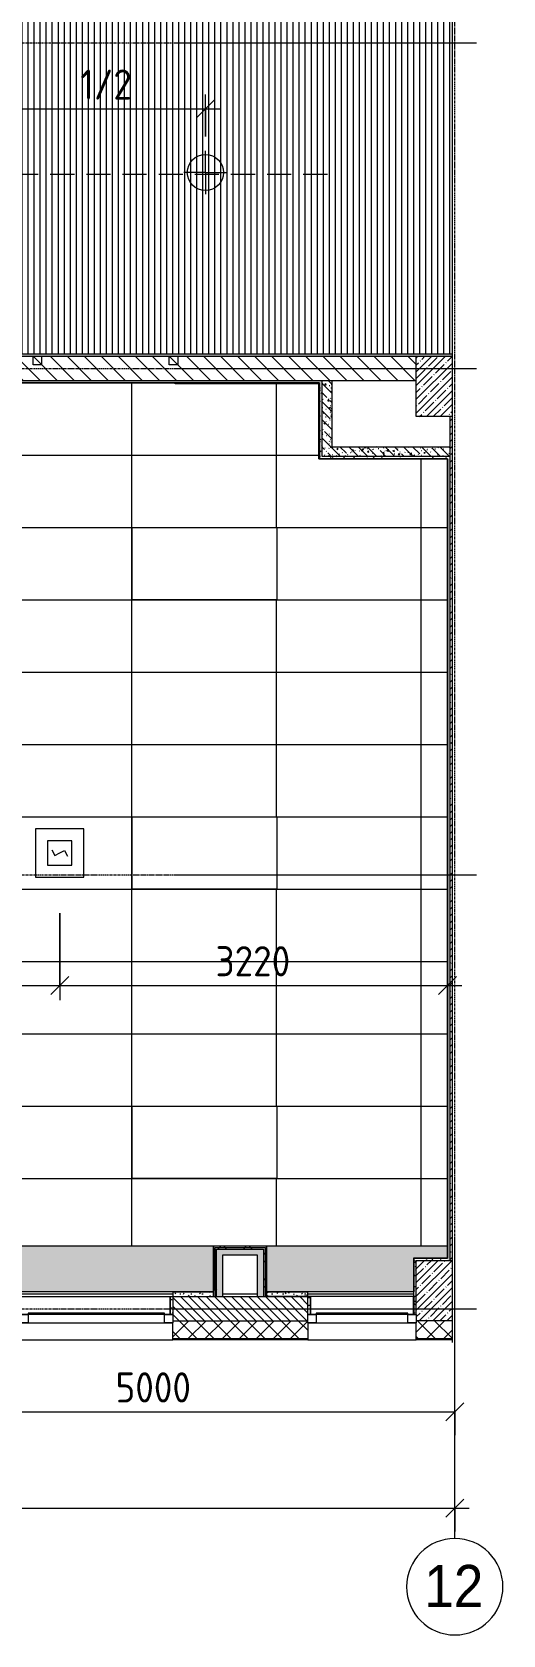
# Model space of a CAD drawing. Header units: millimetres. Extents: x 1311 to 195818, y -8553 to 29000.
# Drawn here: x 44247 to 48156, y -2706 to 10590 of the extents above; entities that cross this region are included whole.
import ezdxf

# ---------------------------------------------------------------- set-up
doc = ezdxf.new("R2010")
doc.units = ezdxf.units.MM
doc.linetypes.add('ADSK_Штрих_ш2 п1', pattern=[300, 200, -100])
doc.linetypes.add('Осевая', pattern=[31.75, 6.35, -4.7625, 15.875, -4.7625])
for name, color, linetype, lineweight in [('A-ANNO-DIMS', 7, 'Continuous', 9), ('A-ANNO-DIMS-100', 7, 'Continuous', 9), ('A-CLNG-PATT', 7, 'Continuous', 9), ('A-DETL-6', 7, 'ADSK_Штрих_ш2 п1', 9), ('A-DETL-GENF', 7, 'Continuous', 9), ('A-GLAZ', 7, 'Continuous', 9), ('A-GLAZ-1', 7, 'Continuous', 13), ('A-WALL', 7, 'Continuous', 9), ('I-WALL', 7, 'Continuous', 9), ('Q-SPCQ', 7, 'Continuous', 9), ('S-COLS', 7, 'Continuous', 9), ('Оси', 7, 'Continuous', 9), ('Оси-1', 7, 'Continuous', 20), ('Оси-2', 7, 'Осевая', 9)]:
    doc.layers.add(name, color=color, linetype=linetype, lineweight=lineweight)
for name, color, linetype, lineweight, true_color in [('A-ANNO-NOTE', 1, 'Continuous', 9, 0xff0000), ('A-CLNG-1', 7, 'Continuous', 9, 0xeaeaea), ('A-WALL-1', 7, 'Continuous', 9, 0x3c3c3c), ('A-WALL-2', 7, 'Continuous', 9, 0x535353), ('A-WALL-FNSH-1', 7, 'Continuous', 9, 0x3c3c3c), ('I-WALL-1', 7, 'Continuous', 9, 0x535353), ('Q-SPCQ-2', 1, 'Continuous', 9, 0xff0000), ('S-COLS-1', 9, 'Continuous', 9, 0x808080), ('S-COLS-2', 7, 'Continuous', 9, 0x3c3c3c)]:
    doc.layers.add(name, color=color, linetype=linetype, lineweight=lineweight, true_color=true_color)
doc.layers.add('A-CLNG-PATT-1', color=7, linetype='Continuous', lineweight=9, transparency=1)
doc.styles.add('Arial', font='arial.ttf', dxfattribs={"width": 0.9, "height": 350})
doc.styles.add('ISOCPEUR', font='isocpeur.ttf', dxfattribs={"width": 0.9, "height": 250})
doc.dimstyles.new('ISO-2_5_0_9К_БОЛЬШОЙ', dxfattribs={"dimscale": 304.8, "dimtxt": 248.995294, "dimasz": 0.492126, "dimexe": 0.393701, "dimexo": 0.984252, "dimgap": 0, "dimtad": 1, "dimdec": 0, "dimrnd": 10, "dimzin": 0, "dimdsep": 46, "dimtxsty": 'ISOCPEUR', "dimblk1": 'OBLIQUE', "dimblk2": 'OBLIQUE', "dimsah": 1, "dimcen": 0.09, "dimdle": 0.393701, "dimazin": 0, "dimtfac": 1, "dimtdec": 4, "dimtix": 1, "dimtmove": 0, "dimatfit": 3, "dimfxl": 1, "dimtvp": 1, "dimtolj": 1, "dimtzin": 0, "dimarcsym": 2})
pattern_1 = [(135, (9445.76, 0), (-75.43415, -75.43415), [106.68, -17.78, 3.556, -17.78]), (135, (9445.76, 75.39), (-75.43415, -75.43415), []), (50, (9445.76, 0), (127.52922, -11.15758), [13.335, -146.685]), (355, (9445.76, 0), (-24.66966, 133.74002), [10.668, -117.348]), (100.451, (9456.39, -0.93), (102.85973, 122.58178), [11.333, -124.663]), (46.184, (9445.76, 35.56), (189.75516, -29.43036), [20.002, -220.027]), (96.636, (9461.58, 33.1), (166.1822, 173.1996), [17, -186.995]), (351.184, (9445.76, 35.56), (166.1839, 173.1976), [16.002, -176.022]), (21, (9463.54, 26.67), (106.13027, -71.58603), [13.335, -146.685]), (326, (9463.54, 26.67), (43.26188, 128.93175), [10.668, -117.348]), (71.451, (9472.39, 20.7), (149.39198, 57.34505), [11.333, -124.663]), (37.5, (9445.765, 0), (2.16223, 59.18836), [3.353, -112.573, 3.353, -115.773, -117.792]), (37.5, (9445.765, 0), (2.16223, 59.18836), [-235.052, 3.353, -114.44]), (7.5, (9445.765, 0), (46.77386, 70.12615), [3.353, -64.567, 3.353, -109.906, -44.894]), (7.5, (9445.765, 0), (46.77386, 70.12615), [-181.178, 3.353, -41.542]), (327.5, (9406.116, 0), (94.91367, -4.010093), [3.353, -41.097, 3.353, -135.331, -184.023]), (327.5, (9406.116, 0), (94.91367, -4.010093), [-183.134, 3.353, -180.67]), (317.5, (9388.336, 0), (103.69057, 17.79882), [3.353, -54.432, 3.353, -88.748, -130.683]), (317.5, (9388.336, 0), (103.69057, 17.79882), [-149.885, 3.353, -127.33])]
pattern_2 = [(0, (9445.765, 0), (121.92, 30.48), [10.058, -81.382, 10.058, -81.382, -487.68]), (0, (9445.765, 0), (121.92, 30.48), [-182.88, 10.058, -172.822, 10.058, -81.382, -213.36]), (0, (9445.765, 0), (121.92, 30.48), [-457.2, 10.058, -50.902, 10.058, -142.342]), (120, (9491.485, 15.24), (-87.356454, 90.345817), [10.058, -81.382, 10.058, -81.382, -487.68]), (120, (9491.485, 15.24), (-87.356454, 90.345817), [-182.88, 10.058, -172.822, 10.058, -81.382, -213.36]), (120, (9491.485, 15.24), (-87.356454, 90.345817), [-457.2, 10.058, -50.902, 10.058, -142.342]), (240, (9506.725, 76.2), (-34.563546, -120.825817), [10.058, -81.382, 10.058, -81.382, -487.68]), (240, (9506.725, 76.2), (-34.563546, -120.825817), [-182.88, 10.058, -172.822, 10.058, -81.382, -213.36]), (240, (9506.725, 76.2), (-34.563546, -120.825817), [-457.2, 10.058, -50.902, 10.058, -142.342])]
pattern_3 = [(45, (9445.76, 0), (-106.066, 106.066), []), (135, (9445.76, 0), (-106.066, -106.066), [])]

# ---------------------------------------------------------------- blocks, each defined once
blk = doc.blocks.new('120_Окно_СКБ_2Ст - 120_Окно_СКБ_2Ст 2100х2500 _мал створка справа_-22445857-Сводный план потолков 1 этажа в осях 1-12')
at = {"layer": 'A-GLAZ'}
for p, q in [((1050, -57), (-1050, -57)), ((-1050, -127), (1050, -127))]:
    blk.add_line(p, q, dxfattribs=at)
at = {"layer": 'A-GLAZ-1'}
for p, q in [((-1050, -127), (-1050, -57)), ((-1050, -57), (-980, -57)), ((-980, -127), (-1050, -127)), ((-980, -57), (-980, -127)), ((-980, -127), (-980, -137)), ((-930, -137), (-930, -127)), ((100, -137), (100, -127)), ((150, -127), (150, -57)), ((150, -57), (220, -57)), ((220, -127), (150, -127)), ((150, -137), (150, -127)), ((220, -57), (220, -127)), ((220, -127), (220, -137)), ((270, -137), (270, -127)), ((930, -137), (930, -127)), ((980, -127), (980, -57)), ((980, -57), (1050, -57)), ((1050, -127), (980, -127)), ((980, -137), (980, -127)), ((1050, -57), (1050, -127)), ((-980, -137), (150, -137)), ((220, -137), (980, -137))]:
    blk.add_line(p, q, dxfattribs=at)
blk = doc.blocks.new('BSC_Колонна _Прямоугольная - 500х500-V30-Сводный план потолков 1 этажа в осях 1-12')
at = {"layer": 'S-COLS-1'}
h = blk.add_hatch(dxfattribs=at)
h.set_pattern_fill('FP_46', color=256, style=0, pattern_type=2)
h.set_pattern_definition([(45, (-38240, -150), (-57.02463, 57.02463), []), (45, (-38182.975, -150), (-57.02463, 57.02463), [100.806, -20.161, 3.353, -16.808])])
h.paths.add_polyline_path([(30, -250), (48, -250), (48, 250), (-250, 250), (-250, -250)])
at = {"layer": 'S-COLS-2'}
for p, q in [((-250, 250), (48, 250)), ((-250, -198), (-250, 250)), ((48, -250), (-250, -250))]:
    blk.add_line(p, q, dxfattribs=at)
blk = doc.blocks.new('BSC_Колонна _Прямоугольная - 500х500-V31-Сводный план потолков 1 этажа в осях 1-12')
at = {"layer": 'S-COLS-1'}
h = blk.add_hatch(dxfattribs=at)
h.set_pattern_fill('FP_47', color=256, style=0, pattern_type=2)
h.set_pattern_definition([(45, (-38240, -7650), (-57.02463, 57.02463), []), (45, (-38182.975, -7650), (-57.02463, 57.02463), [100.806, -20.161, 3.353, -16.808])])
h.paths.add_polyline_path([(-250, -250), (48, -250), (48, 250), (-250, 250), (-250, 27)])
at = {"layer": 'S-COLS-2'}
for p, q in [((-250, 250), (48, 250)), ((-250, -250), (-250, 250)), ((48, -250), (-250, -250))]:
    blk.add_line(p, q, dxfattribs=at)
blk = doc.blocks.new('120_Окно_СКБ_1Ст - 120_Окно_СКБ_1Ст 900х2500_h_-20664874-Сводный план потолков 1 этажа в осях 1-12')
at = {"layer": 'A-GLAZ'}
for p, q in [((450, -57), (-450, -57)), ((-450, -127), (450, -127))]:
    blk.add_line(p, q, dxfattribs=at)
at = {"layer": 'A-GLAZ-1'}
for p, q in [((-450, -127), (-450, -57)), ((-450, -57), (-380, -57)), ((-380, -127), (-450, -127)), ((-380, -57), (-380, -127)), ((-380, -127), (-380, -137)), ((-330, -137), (-330, -127)), ((330, -137), (330, -127)), ((380, -127), (380, -57)), ((380, -57), (450, -57)), ((450, -127), (380, -127)), ((380, -137), (380, -127)), ((450, -57), (450, -127)), ((-380, -137), (380, -137))]:
    blk.add_line(p, q, dxfattribs=at)
blk = doc.blocks.new('Извещатель потолочный - Монтируемые на перекрытии-30356282-Сводный план потолков 1 этажа в осях 1-12')
at = {"layer": 'Q-SPCQ'}
for p, q in [((-300, 300), (-300, -100)), ((100, 300), (-300, 300)), ((100, -100), (100, 300)), ((0, 200), (-200, 200)), ((-200, 200), (-200, 0)), ((-122, 139), (-75, 166)), ((-100, 100), (-122, 139)), ((0, 0), (0, 200)), ((-200, 0), (0, 0)), ((-125, 34), (-78, 61)), ((-78, 61), (-100, 100)), ((-300, -100), (100, -100))]:
    blk.add_line(p, q, dxfattribs=at)
blk = doc.blocks.new('120_Окно_СКБ_1Ст - 120_Окно_СКБ_1Ст 400х1200 EI30-24228909-Сводный план потолков 1 этажа в осях 1-12')
at = {"layer": 'A-GLAZ-1'}
for p, q in [((-600, 30), (-600, 100)), ((-600, 100), (-530, 100)), ((-530, 30), (-600, 30)), ((-530, 100), (-530, 30)), ((530, 30), (530, 100)), ((530, 100), (600, 100)), ((600, 30), (530, 30)), ((600, 100), (600, 30))]:
    blk.add_line(p, q, dxfattribs=at)
blk = doc.blocks.new('DET_L_Линия разрыва - М100-30654710-Сводный план потолков 1 этажа в осях 1-12')
at = {"layer": 'A-DETL-GENF'}
for p, q in [((11890, 300), (11740, 0)), ((12190, -300), (11890, 300)), ((11740, 0), (0, 0)), ((12340, 0), (12190, -300)), ((24080, 0), (12340, 0))]:
    blk.add_line(p, q, dxfattribs=at)
blk = doc.blocks.new('Ось сетки - D8-29747960-Сводный план потолков 1 этажа в осях 1-12')
at = {"layer": 'Оси-1'}
for start, end in [(360, 180), (180, 360)]:
    blk.add_arc((0, 0), 4, start, end, dxfattribs=at)
blk = doc.blocks.new('DIMBLOCK11-Сводный план потолков 1 этажа в осях 1-12')
at = {"layer": 'A-ANNO-DIMS-100'}
for p, q in [((42756, -1049), (42756, -735)), ((47756, -1049), (47756, -735)), ((42756, -855), (47756, -855)), ((42756, -855), (42756, -1049)), ((47756, -855), (47756, -1049))]:
    blk.add_line(p, q, dxfattribs=at)
at = {"layer": 'A-ANNO-DIMS-100', "lineweight": 20}
for p, q in [((42756, -855), (42831, -780)), ((47756, -855), (47831, -780)), ((42756, -855), (42681, -930)), ((47756, -855), (47681, -930))]:
    blk.add_line(p, q, dxfattribs=at)
at = {"layer": 'A-ANNO-DIMS-100', "color": 0, "insert": (44940, -528), "char_height": 250, "width": 758.48, "attachment_point": 1, "line_spacing_factor": 1.149209, "style": 'ISOCPEUR'}
blk.add_mtext('5000', dxfattribs=at)
blk = doc.blocks.new('_Oblique')
at = {"color": 0, "linetype": 'ByBlock', "lineweight": -2}
blk.add_line((-0.5, -0.5), (0.5, 0.5), dxfattribs=at)
blk = doc.blocks.new('DIMBLOCK25-Сводный план потолков 1 этажа в осях 1-12')
at = {"layer": 'A-ANNO-DIMS-100'}
for p, q in [((9556, -1849), (9556, -1535)), ((47756, -1849), (47756, -1535)), ((9436, -1655), (47876, -1655)), ((9556, -1655), (9556, -1849)), ((47756, -1655), (47756, -1849))]:
    blk.add_line(p, q, dxfattribs=at)
at = {"layer": 'A-ANNO-DIMS-100', "lineweight": 20}
for p, q in [((9556, -1655), (9631, -1580)), ((47756, -1655), (47831, -1580)), ((9556, -1655), (9481, -1730)), ((47756, -1655), (47681, -1730))]:
    blk.add_line(p, q, dxfattribs=at)
at = {"layer": 'A-ANNO-DIMS-100', "color": 0, "insert": (28261, -1328), "char_height": 250, "width": 948.1, "attachment_point": 1, "line_spacing_factor": 1.149209, "style": 'ISOCPEUR'}
blk.add_mtext('38200', dxfattribs=at)
blk = doc.blocks.new('DIMBLOCK83-Сводный план потолков 1 этажа в осях 1-12')
at = {"layer": 'A-ANNO-DIMS-100', "lineweight": 20}
for p, q in [((43743, 7280), (43668, 7355)), ((43743, 7280), (43818, 7205)), ((43743, 3780), (43668, 3855)), ((43743, 3780), (43818, 3705))]:
    blk.add_line(p, q, dxfattribs=at)
at = {"layer": 'A-ANNO-DIMS-100'}
for p, q in [((43743, 7400), (43743, 3780)), ((43376, 7280), (43863, 7280)), ((43743, 7280), (43376, 7280)), ((43977, 3780), (43623, 3780)), ((43743, 3780), (43977, 3780))]:
    blk.add_line(p, q, dxfattribs=at)
at = {"layer": 'A-ANNO-DIMS-100', "color": 0, "insert": (43416, 5214), "char_height": 250, "width": 758.48, "attachment_point": 1, "rotation": 90, "line_spacing_factor": 1.149209, "style": 'ISOCPEUR'}
blk.add_mtext('3500', dxfattribs=at)
blk = doc.blocks.new('DIMBLOCK84-Сводный план потолков 1 этажа в осях 1-12')
at = {"layer": 'A-ANNO-DIMS-100'}
for p, q in [((43977, 3780), (43623, 3780)), ((43743, 3780), (43743, 401)), ((43743, 3780), (43977, 3780)), ((43549, 521), (43863, 521)), ((43743, 521), (43549, 521))]:
    blk.add_line(p, q, dxfattribs=at)
at = {"layer": 'A-ANNO-DIMS-100', "lineweight": 20}
for p, q in [((43743, 3780), (43668, 3855)), ((43743, 3780), (43818, 3705)), ((43743, 521), (43668, 596)), ((43743, 521), (43818, 446))]:
    blk.add_line(p, q, dxfattribs=at)
at = {"layer": 'A-ANNO-DIMS-100', "color": 0, "insert": (43416, 1834), "char_height": 250, "width": 758.48, "attachment_point": 1, "rotation": 90, "line_spacing_factor": 1.149209, "style": 'ISOCPEUR'}
blk.add_mtext('3260', dxfattribs=at)
blk = doc.blocks.new('DIMBLOCK85-Сводный план потолков 1 этажа в осях 1-12')
at = {"layer": 'A-ANNO-DIMS-100'}
for p, q in [((44477, 3280), (44477, 2560)), ((44477, 2680), (44477, 3280)), ((39077, 2486), (39077, 2800)), ((38957, 2680), (44477, 2680)), ((39077, 2680), (39077, 2486))]:
    blk.add_line(p, q, dxfattribs=at)
at = {"layer": 'A-ANNO-DIMS-100', "lineweight": 20}
for p, q in [((39077, 2680), (39002, 2605)), ((39077, 2680), (39152, 2755)), ((44477, 2680), (44402, 2605)), ((44477, 2680), (44552, 2755))]:
    blk.add_line(p, q, dxfattribs=at)
at = {"layer": 'A-ANNO-DIMS-100', "color": 0, "insert": (41449, 3007), "char_height": 250, "width": 787.21, "attachment_point": 1, "line_spacing_factor": 1.149209, "style": 'ISOCPEUR'}
blk.add_mtext('5400', dxfattribs=at)
blk = doc.blocks.new('DIMBLOCK86-Сводный план потолков 1 этажа в осях 1-12')
at = {"layer": 'A-ANNO-DIMS-100'}
for p, q in [((44477, 3280), (44477, 2560)), ((44477, 2680), (44477, 3280)), ((47695, 2486), (47695, 2800)), ((44477, 2680), (47815, 2680)), ((47695, 2680), (47695, 2486))]:
    blk.add_line(p, q, dxfattribs=at)
at = {"layer": 'A-ANNO-DIMS-100', "lineweight": 20}
for p, q in [((44477, 2680), (44402, 2605)), ((44477, 2680), (44552, 2755)), ((47695, 2680), (47620, 2605)), ((47695, 2680), (47770, 2755))]:
    blk.add_line(p, q, dxfattribs=at)
at = {"layer": 'A-ANNO-DIMS-100', "color": 0, "insert": (45770, 3007), "char_height": 250, "width": 758.48, "attachment_point": 1, "line_spacing_factor": 1.149209, "style": 'ISOCPEUR'}
blk.add_mtext('3220', dxfattribs=at)
blk = doc.blocks.new('DIMBLOCK114-Сводный план потолков 1 этажа в осях 1-12')
at = {"layer": 'A-ANNO-DIMS-100'}
for p, q in [((44038, 9911), (44038, 10072)), ((45686, 9724), (45686, 10072)), ((44038, 9952), (45806, 9952)), ((44038, 9952), (44038, 9911)), ((45686, 9952), (45686, 9724))]:
    blk.add_line(p, q, dxfattribs=at)
at = {"layer": 'A-ANNO-DIMS-100', "lineweight": 20}
for p, q in [((44038, 9952), (44113, 10027)), ((45686, 9952), (45761, 10027)), ((44038, 9952), (43963, 9877)), ((45686, 9952), (45611, 9877))]:
    blk.add_line(p, q, dxfattribs=at)
at = {"layer": 'A-ANNO-DIMS-100', "color": 0, "insert": (44647, 10279), "char_height": 250, "width": 517.14, "attachment_point": 1, "line_spacing_factor": 1.149209, "style": 'ISOCPEUR'}
blk.add_mtext('1/2', dxfattribs=at)

msp = doc.modelspace()

# ---------------------------------------------------------------- hatches: boundary and pattern name
at = {"layer": 'A-CLNG-PATT'}
h = msp.add_hatch(dxfattribs=at)
h.set_pattern_fill('FP_86', color=256, style=0, pattern_type=2)
h.set_pattern_definition([(90, (42115.265, 911.95), (50, -3e-15), [])])
h.paths.add_polyline_path([(29675.8, 7920), (47733.4, 7920), (47733.4, 10680), (47415.8, 10680), (47415.8, 11220), (47695.8, 11221), (47694.8, 11479.2), (47433.4, 11609.9), (47695.8, 11741), (47695.8, 23003), (46780.2, 23002.7), (43675.8, 22998.7), (43675.8, 13760), (37505.8, 13759), (37505.8, 10880), (32015.8, 10880), (32014.8, 11880), (29675.8, 11880), (29675.8, 9487.9), (29677.7, 9492.9), (29705.1, 9532.6), (29741.2, 9564.6), (29783.8, 9587), (29830.7, 9598.5), (29878.9, 9598.5), (29925.7, 9587), (29968.4, 9564.6), (30004.5, 9532.6), (30031.9, 9492.9), (30049, 9447.9), (30054.8, 9400), (30049, 9352.1), (30031.9, 9307.1), (30004.5, 9267.4), (29968.4, 9235.4), (29925.7, 9213), (29878.9, 9201.5), (29830.7, 9201.5), (29783.8, 9213), (29741.2, 9235.4), (29705.1, 9267.4), (29677.7, 9307.1), (29675.8, 9309.2), (29675.8, 8141.5)])
h.paths.add_polyline_path([(47674.8, 11850), (47674.8, 11950), (47694.8, 11950), (47694.8, 11850)])
h.paths.add_polyline_path([(47694.8, 12775), (47674.8, 12775), (47674.8, 12875), (47694.8, 12875)])
h.paths.add_polyline_path([(37770.9, 13340.5), (37722.7, 13340.5), (37675.8, 13352), (37633.2, 13374.4), (37597.1, 13406.4), (37569.7, 13446.1), (37552.6, 13491.1), (37546.8, 13539), (37552.6, 13586.9), (37569.7, 13631.9), (37597.1, 13671.6), (37633.2, 13703.6), (37675.8, 13726), (37722.7, 13737.5), (37770.9, 13737.5), (37817.7, 13726), (37860.4, 13703.6), (37896.5, 13671.6), (37923.9, 13631.9), (37941, 13586.9), (37946.8, 13539), (37941, 13491.1), (37923.9, 13446.1), (37896.5, 13406.4), (37860.4, 13374.4), (37817.7, 13352)])
h.paths.add_polyline_path([(45685.8, 13580), (45637.9, 13585.8), (45592.8, 13602.9), (45553.1, 13630.3), (45521.2, 13666.4), (45497.8, 13712.9), (45487.2, 13760), (45487.2, 13804.1), (45498.8, 13850.9), (45521.2, 13893.6), (45553.1, 13929.7), (45592.8, 13957.1), (45637.9, 13974.2), (45685.8, 13980), (45733.6, 13974.2), (45778.7, 13957.1), (45818.4, 13929.7), (45850.4, 13893.6), (45872.8, 13850.9), (45884.3, 13804.1), (45884.3, 13755.9), (45872.8, 13709.1), (45850.4, 13666.4), (45818.4, 13630.3), (45778.7, 13602.9), (45733.6, 13585.8)])
h.paths.add_polyline_path([(43676.8, 19925), (43676.8, 19975), (43691.8, 19975), (43691.8, 19925)])
h = msp.add_hatch(dxfattribs=at)
h.set_pattern_fill('FP_88', color=256, style=0, pattern_type=2)
h.set_pattern_definition([(180, (40276, 5279), (7e-14, -600), []), (270, (40276, 5279), (1200, 7e-14), [])])
h.paths.add_polyline_path([(39074.5, 521), (47695.8, 521.4), (47694.8, 7050), (46627.8, 7050), (46627.8, 7671), (45435.8, 7671), (45435.8, 7679), (43075.8, 7679), (43075.8, 7280), (42437.1, 7280), (42437.1, 7680), (39275.5, 7679), (39275.5, 7280), (39074.5, 7279), (39074.5, 712.9)])
h.paths.add_polyline_path([(40276.5, 1080), (40276.5, 1680), (41476.5, 1680), (41476.5, 1080), (40440.9, 1080)])
h.paths.add_polyline_path([(46277.5, 1080), (45077.5, 1080), (45077.5, 1680), (46277.5, 1680), (46277.5, 1359.5)])
h.paths.add_polyline_path([(42676.5, 1080), (42676.5, 1680), (43876.5, 1680), (43876.5, 1080), (42976.6, 1080)])
h.paths.add_polyline_path([(45991, 3480), (45077.5, 3480), (45077.5, 4080), (46277.5, 4080), (46277.5, 3480)])
h.paths.add_polyline_path([(43876.5, 3480), (42676.5, 3480), (42676.5, 4080), (43876.5, 4080)])
h.paths.add_polyline_path([(40440.9, 3480), (40276.5, 3480), (40276.5, 4080), (41476.5, 4080), (41476.5, 3480), (41076.5, 3480)])
h.paths.add_polyline_path([(46277.5, 5880), (45077.5, 5880), (45077.5, 6480), (46277.5, 6480), (46277.5, 6284.3)])
h.paths.add_polyline_path([(42676.5, 5880), (42676.5, 6480), (43876.5, 6480), (43876.5, 5880), (42976.6, 5880)])
h.paths.add_polyline_path([(41476.5, 5880), (40276.5, 5880), (40276.5, 6480), (41476.5, 6480), (41476.5, 6284.3)])
at = {"layer": 'A-CLNG-PATT-1'}
h = msp.add_hatch(color=256, dxfattribs=at)
h.paths.add_polyline_path([(43076.8, 141), (45752.9, 141), (45752.9, 521), (43076.8, 521)])
h.paths.add_polyline_path([(46194.4, 141), (47414.8, 141), (47415.8, 421), (47694.8, 421), (47694.8, 521), (46194.4, 521), (46194.4, 421)])
h.paths.add_polyline_path([(39807, 141), (42434.8, 141), (42434.8, 521), (39676.8, 521), (39676.8, 141)])
at = {"layer": 'A-WALL'}
h = msp.add_hatch(dxfattribs=at)
h.set_pattern_fill('FP_31', color=256, style=0, pattern_type=2)
h.set_pattern_definition([(135, (9445.765, 0), (-35.35534, -35.35534), [])])
h.paths.add_polyline_path([(46535.8, -100), (46535.8, 100), (45415.8, 100), (45415.8, -100), (46146.3, -100)])
h.paths.add_polyline_path([(43055.8, -100), (43315.8, -100), (43315.8, 100), (43055.8, 100), (43055.8, -99.8)])
h = msp.add_hatch(dxfattribs=at)
h.set_pattern_fill('FP_6', color=256, style=0, pattern_type=2)
h.set_pattern_definition([(45, (9445.76, 0), (-70.71068, 70.71068), []), (135, (9445.76, 0), (-70.71068, -70.71068), [])])
h.paths.add_polyline_path([(47733.4, -250), (47733.4, -100), (47435.8, -100), (47435.8, -250)])
h.paths.add_polyline_path([(43315.8, -250), (43315.8, -100), (42455.8, -100), (42455.8, -250), (43055.8, -250)])
h.paths.add_polyline_path([(46535.8, -250), (46535.8, -100), (45415.8, -100), (45415.8, -250), (45512.3, -250)])
h.paths.add_polyline_path([(38655.5, -250), (39655.8, -250), (39655.8, -100), (38655.5, -100), (38655.5, -215.7)])
h.paths.add_polyline_path([(36755.8, -250), (37755.5, -250), (37755.5, -100), (36755.8, -100), (36755.8, -118)])
h.paths.add_polyline_path([(35855.8, -250), (35855.8, -100), (34880.8, -100), (34880.8, -250), (35369.5, -250)])
h.paths.add_polyline_path([(32080.8, -250), (32080.8, -100), (31055.8, -100), (31055.8, -250), (31565.9, -250)])
h.paths.add_polyline_path([(30155.8, -250), (30155.8, -100), (28805.8, -100), (28805.8, -250), (29030.2, -250)])
h.paths.add_polyline_path([(25955.8, -250), (26705.8, -250), (26705.8, -100), (25955.8, -100), (25955.8, -215.7)])
h.paths.add_polyline_path([(24305.8, -250), (25055.8, -250), (25055.8, -100), (24305.8, -100), (24305.8, -215.7)])
h.paths.add_polyline_path([(22205.8, -250), (22205.8, -100), (21455.8, -100), (21455.8, -250), (21605.8, -250)])
h.paths.add_polyline_path([(18887.3, -250), (19355.8, -250), (19355.8, -100), (18605.5, -100), (18605.5, -250)])
h.paths.add_polyline_path([(16275.8, -250), (17705.5, -250), (17705.5, -100), (16275.8, -100), (16275.8, -118)])
h.paths.add_polyline_path([(9335.8, -250), (13175.8, -250), (13175.8, -100), (9185.8, -100), (9185.8, -250)])
at = {"layer": 'I-WALL'}
h = msp.add_hatch(dxfattribs=at)
h.set_pattern_fill('FP_84', color=256, style=0, pattern_type=2)
h.set_pattern_definition(pattern_2)
h.paths.add_polyline_path([(42457.1, 7900), (47733.4, 7900), (47733.4, 7920), (42155.8, 7920), (42155.8, 7900), (42455.8, 7900)])
h.paths.add_polyline_path([(39074.5, 7900), (39655.8, 7900), (39655.8, 7920), (34455.8, 7920), (34455.8, 7900), (39055.5, 7900)])
h.paths.add_polyline_path([(31955.8, 7900), (31955.8, 7920), (29665.8, 7920), (29665.8, 7900), (31565.9, 7900)])
h = msp.add_hatch(dxfattribs=at)
h.set_pattern_fill('FP_18', color=256, style=0, pattern_type=2)
h.set_pattern_definition([(135, (9445.76, 0), (-70.71068, -70.71068), [])])
h.paths.add_polyline_path([(43055.8, 7700), (47435.8, 7700), (47435.8, 7900), (43055.8, 7900), (43055.8, 7700.2)])
h = msp.add_hatch(dxfattribs=at)
h.set_pattern_fill('FP_84', color=256, style=0, pattern_type=2)
h.set_pattern_definition(pattern_2)
h.paths.add_polyline_path([(45077.5, 7680), (46655.8, 7680), (46655.8, 7700), (43075.8, 7700), (43075.8, 7680), (44255.8, 7680)])
h = msp.add_hatch(dxfattribs=at)
h.set_pattern_fill('FP_84', color=256, style=0, pattern_type=2)
h.set_pattern_definition(pattern_2)
h.paths.add_polyline_path([(46635.8, 7050), (46655.8, 7050), (46655.8, 7680), (46635.8, 7680), (46635.8, 7070)])
h = msp.add_hatch(dxfattribs=at)
h.set_pattern_fill('FP_41', color=256, style=0, pattern_type=2)
h.set_pattern_definition(pattern_1)
h.paths.add_polyline_path([(46735.8, 7070), (46735.8, 7700), (46655.8, 7700), (46655.8, 7070)])
h = msp.add_hatch(dxfattribs=at)
h.set_pattern_fill('FP_1', color=256, style=0, pattern_type=2)
h.set_pattern_definition([(45, (9445.765, 0), (-57.02463, 57.02463), []), (45, (9502.79, 0), (-57.02463, 57.02463), [100.806, -20.161, 3.353, -16.808])])
h.paths.add_polyline_path([(47733.4, 400), (47733.4, 7400), (47715.8, 7400), (47715.8, 400)])
h = msp.add_hatch(dxfattribs=at)
h.set_pattern_fill('FP_84', color=256, style=0, pattern_type=2)
h.set_pattern_definition(pattern_2)
h.paths.add_polyline_path([(47694.8, 7050), (47715.8, 7050), (47715.8, 7070), (46655.8, 7070), (46655.8, 7050), (46780.2, 7050)])
h = msp.add_hatch(dxfattribs=at)
h.set_pattern_fill('FP_41', color=256, style=0, pattern_type=2)
h.set_pattern_definition(pattern_1)
h.paths.add_polyline_path([(46735.8, 7070), (47715.8, 7070), (47715.8, 7150), (46735.8, 7150)])
h = msp.add_hatch(dxfattribs=at)
h.set_pattern_fill('FP_84', color=256, style=0, pattern_type=2)
h.set_pattern_definition(pattern_2)
h.paths.add_polyline_path([(47715.8, 400), (47715.8, 7050), (47695.8, 7050), (47695.8, 400)])
h = msp.add_hatch(dxfattribs=at)
h.set_pattern_fill('FP_92', color=256, style=0, pattern_type=2)
h.set_pattern_definition(pattern_3)
h.paths.add_polyline_path([(45765.9, 100), (45765.9, 520), (45753.4, 520), (45753.4, 100)])
h = msp.add_hatch(dxfattribs=at)
h.set_pattern_fill('FP_92', color=256, style=0, pattern_type=2)
h.set_pattern_definition(pattern_3)
h.paths.add_polyline_path([(45778.4, 507.5), (46193.4, 507.5), (46193.4, 520), (45765.9, 520), (45765.9, 507.5)])
h = msp.add_hatch(dxfattribs=at)
h.set_pattern_fill('FP_92', color=256, style=0, pattern_type=2)
h.set_pattern_definition(pattern_3)
h.paths.add_polyline_path([(45765.9, 100), (45778.4, 100), (45778.4, 507.5), (45765.9, 507.5), (45765.9, 120)])
h = msp.add_hatch(dxfattribs=at)
h.set_pattern_fill('FP_92', color=256, style=0, pattern_type=2)
h.set_pattern_definition(pattern_3)
h.paths.add_polyline_path([(46118.4, 495), (46180.9, 495), (46180.9, 507.5), (45778.4, 507.5), (45778.4, 495), (45828.4, 495)])
for points in [[(45828.4, 100), (45828.4, 495), (45778.4, 495), (45778.4, 100)], [(46118.4, 445), (46168.4, 445), (46168.4, 495), (45828.4, 495), (45828.4, 445)], [(46168.4, 100), (46168.4, 445), (46118.4, 445), (46118.4, 100), (46146.3, 100)]]:
    msp.add_hatch(color=256, dxfattribs=at).paths.add_polyline_path(points)
h = msp.add_hatch(dxfattribs=at)
h.set_pattern_fill('FP_92', color=256, style=0, pattern_type=2)
h.set_pattern_definition(pattern_3)
h.paths.add_polyline_path([(46168.4, 100), (46180.9, 100), (46180.9, 495), (46168.4, 495), (46168.4, 120)])
h = msp.add_hatch(dxfattribs=at)
h.set_pattern_fill('FP_92', color=256, style=0, pattern_type=2)
h.set_pattern_definition(pattern_3)
h.paths.add_polyline_path([(46180.9, 100), (46193.4, 100), (46193.4, 507.5), (46180.9, 507.5), (46180.9, 120)])
h = msp.add_hatch(dxfattribs=at)
h.set_pattern_fill('FP_84', color=256, style=0, pattern_type=2)
h.set_pattern_definition(pattern_2)
h.paths.add_polyline_path([(47671, 400), (47695.8, 400), (47694.8, 420), (47415.8, 420), (47415.8, 400), (47435.8, 400)])
h = msp.add_hatch(dxfattribs=at)
h.set_pattern_fill('FP_84', color=256, style=0, pattern_type=2)
h.set_pattern_definition(pattern_2)
h.paths.add_polyline_path([(47435.8, 100), (47435.8, 400), (47415.8, 400), (47415.8, 100)])
h = msp.add_hatch(dxfattribs=at)
h.set_pattern_fill('FP_84', color=256, style=0, pattern_type=2)
h.set_pattern_definition(pattern_2)
h.paths.add_polyline_path([(45512.3, 100), (45753.4, 100), (45752.9, 140), (45415.8, 140), (45415.8, 100)])
h.paths.add_polyline_path([(43055.8, 100), (43315.8, 100), (43315.8, 140), (43055.8, 140), (43055.8, 100.5)])
h = msp.add_hatch(dxfattribs=at)
h.set_pattern_fill('FP_84', color=256, style=0, pattern_type=2)
h.set_pattern_definition(pattern_2)
h.paths.add_polyline_path([(46193.4, 100), (46535.8, 100), (46535.8, 140), (46193.4, 140), (46193.4, 120)])
h = msp.add_hatch(dxfattribs=at)
h.set_pattern_fill('FP_84', color=256, style=0, pattern_type=2)
h.set_pattern_definition(pattern_2)
h.paths.add_polyline_path([(45415.8, -48), (45415.8, 100), (45395.8, 100), (45395.8, -48)])
h = msp.add_hatch(dxfattribs=at)
h.set_pattern_fill('FP_84', color=256, style=0, pattern_type=2)
h.set_pattern_definition(pattern_2)
h.paths.add_polyline_path([(46535.8, -48), (46555.8, -48), (46555.8, 100), (46535.8, 100)])
h = msp.add_hatch(dxfattribs=at)
h.set_pattern_fill('FP_84', color=256, style=0, pattern_type=2)
h.set_pattern_definition(pattern_2)
h.paths.add_polyline_path([(47435.8, -48), (47435.8, 100), (47415.8, 100), (47415.8, -48), (47430.6, -48)])

# ---------------------------------------------------------------- linework, layer by layer
at = {"layer": 'A-ANNO-NOTE'}
for p, q in [((45685.8, 9424.4), (45685.8, 9604.4)), ((45685.8, 9424.4), (45505.8, 9424.4)), ((45685.8, 9424.4), (45685.8, 9244.4)), ((45685.8, 9424.4), (45865.8, 9424.4)), ((45077.5, 6479.9), (46277.5, 6479.9)), ((45077.5, 5879.9), (45077.5, 6479.9)), ((46277.5, 6479.9), (46277.5, 5879.9)), ((46277.5, 5879.9), (45077.5, 5879.9)), ((45077.5, 4079.9), (46277.5, 4079.9)), ((45077.5, 3479.9), (45077.5, 4079.9)), ((46277.5, 4079.9), (46277.5, 3479.9)), ((46277.5, 3479.9), (45077.5, 3479.9)), ((45077.5, 1679.9), (46277.5, 1679.9)), ((45077.5, 1079.9), (45077.5, 1679.9)), ((46277.5, 1679.9), (46277.5, 1079.9)), ((46277.5, 1079.9), (45077.5, 1079.9))]:
    msp.add_line(p, q, dxfattribs=at)
msp.add_circle((45685.8, 9424.4), 150, dxfattribs=at)
at = {"layer": 'A-CLNG-1'}
for p, q in [((31955.8, 7920), (47733.4, 7920)), ((45077.5, 5880), (45077.5, 6480)), ((45077.5, 6480), (46277.5, 6480)), ((46277.5, 6480), (46277.5, 5880)), ((46277.5, 5880), (45077.5, 5880)), ((45077.5, 3480), (45077.5, 4080)), ((45077.5, 4080), (46277.5, 4080)), ((46277.5, 4080), (46277.5, 3480)), ((46277.5, 3480), (45077.5, 3480)), ((45077.5, 1080), (45077.5, 1680)), ((45077.5, 1680), (46277.5, 1680)), ((46277.5, 1680), (46277.5, 1080)), ((46277.5, 1080), (45077.5, 1080)), ((39074.5, 521), (47695.8, 521)), ((45752.9, 141), (45752.9, 521)), ((46194.4, 521), (46194.4, 141)), ((47414.8, 141), (47414.8, 421)), ((47694.8, 421), (47694.8, 521)), ((45752.9, 141), (43076.8, 141)), ((43335.8, 100), (45395.4, 100)), ((45393.9, -48), (45393.9, 100)), ((45395.4, -48), (45395.4, 100)), ((46556.4, 100), (46556.4, -48)), ((47415.2, 100), (46557.2, 100)), ((46557.2, 100), (46557.2, -48)), ((47414.4, -48), (47414.4, 100)), ((47415.2, -48), (47415.2, 100))]:
    msp.add_line(p, q, dxfattribs=at)
at = {"layer": 'A-DETL-6'}
msp.add_line((33598.3, 9410.5), (46735.8, 9410.5), dxfattribs=at)
at = {"layer": 'A-WALL'}
for p, q in [((43055.8, 7900), (47435.8, 7900)), ((43055.8, 7700), (47435.8, 7700)), ((43075.8, 7680), (46635.8, 7680)), ((46635.8, 7050), (46635.8, 7680)), ((46627.8, 7050), (47695.8, 7050)), ((47695.8, 7050), (47695.8, 420)), ((45765.9, 100), (45765.9, 507.5)), ((45765.9, 507.5), (46180.9, 507.5)), ((45778.4, 100), (45778.4, 495)), ((45778.4, 495), (46168.4, 495)), ((46168.4, 495), (46168.4, 100)), ((46180.9, 507.5), (46180.9, 100)), ((47415.8, 420), (47695.8, 420)), ((45415.8, 140), (45753.4, 140)), ((46193.4, 140), (46535.8, 140)), ((46535.8, 140), (46194.4, 140)), ((45395.8, 100), (45415.8, 100)), ((46555.8, 100), (46193.4, 100)), ((45415.8, -100), (46535.8, -100)), ((46535.8, -250), (45415.8, -250)), ((46535.8, -253), (45415.8, -253)), ((47733.4, -250), (47435.8, -250)), ((47733.4, -253), (47435.8, -253))]:
    msp.add_line(p, q, dxfattribs=at)
at = {"layer": 'A-WALL-1'}
for p, q in [((46655.8, 7070), (46655.8, 7700)), ((46735.8, 7700), (46735.8, 7150)), ((47715.8, 7400), (47715.8, 400)), ((47715.8, 7070), (46655.8, 7070)), ((46735.8, 7150), (47715.8, 7150)), ((45753.4, 520), (46193.4, 520)), ((45828.4, 445), (45828.4, 100)), ((46118.4, 445), (45828.4, 445)), ((46118.4, 100), (46118.4, 445)), ((45415.8, 140), (45415.8, -48)), ((45753.4, 100), (45753.4, 150)), ((46193.4, 140), (46193.4, 100)), ((46535.8, -48), (46535.8, 140)), ((47415.8, 100), (47415.8, 140)), ((45395.8, -48), (45395.8, 100)), ((45415.8, 100), (46535.8, 100)), ((46555.8, 100), (46555.8, -48)), ((47435.8, 100), (47415.8, 100)), ((45415.8, -250), (45415.8, -118)), ((46535.8, -118), (46535.8, -250)), ((47435.8, -250), (47435.8, -118))]:
    msp.add_line(p, q, dxfattribs=at)
at = {"layer": 'A-WALL-2'}
for p, q in [((43315.8, -258), (45415.8, -258)), ((46535.8, -258), (47435.8, -258))]:
    msp.add_line(p, q, dxfattribs=at)
at = {"layer": 'A-WALL-FNSH-1'}
for p, q in [((42155.8, 7921), (47733.4, 7921)), ((46627.8, 7679), (43076.8, 7679)), ((45435.8, 7671), (45435.8, 7680)), ((46627.8, 7671), (45435.8, 7671)), ((46627.8, 7679), (46627.8, 7680)), ((46627.8, 7049), (46627.8, 7671)), ((47694.8, 7049), (46627.8, 7049)), ((47694.8, 521), (47694.8, 7049)), ((45752.4, 150), (45752.4, 521)), ((45753.4, 520), (45753.4, 150)), ((46193.4, 140), (46193.4, 520)), ((47414.8, 421), (47694.8, 421)), ((47415.8, 420), (47415.8, 140)), ((45415.8, 140), (45415.8, 141)), ((45753.4, 150), (45752.4, 150)), ((45752.9, 141), (45752.9, 140)), ((46194.4, 140), (46193.4, 140)), ((46194.4, 141), (46535.8, 141)), ((46535.8, 141), (46535.8, 140)), ((47415.8, 140), (47414.8, 140)), ((45394.8, -48), (45394.8, 100)), ((45394.8, 100), (45395.8, 100)), ((46555.8, 100), (46556.8, 100)), ((46556.8, 100), (46556.8, -48)), ((47414.8, -48), (47414.8, 100)), ((47414.8, 100), (47415.8, 100)), ((47415.8, 100), (47415.8, -48)), ((45415.8, -258), (45415.8, -250)), ((46535.8, -258), (45415.8, -258)), ((46535.8, -250), (46535.8, -258)), ((47435.8, -258), (47435.8, -250)), ((47733.4, -258), (47435.8, -258))]:
    msp.add_line(p, q, dxfattribs=at)
at = {"layer": 'I-WALL-1'}
for p, q in [((44255.8, 7920), (44255.8, 7921)), ((45455.8, 7921), (45455.8, 7920)), ((44255.8, 7679), (44255.8, 7680)), ((45455.8, 7680), (45455.8, 7679)), ((47414.8, 141), (46535.8, 141)), ((47414.8, 140), (47414.8, 141)), ((47415.8, 140), (47414.8, 140)), ((45415.8, 120), (43315.8, 120)), ((46118.4, 120), (45828.4, 120)), ((47415.8, 120), (46535.8, 120))]:
    msp.add_line(p, q, dxfattribs=at)
at = {"layer": 'Оси'}
for p, q in [((45435.8, 10500), (47935.8, 10500)), ((45435.8, 7800), (47935.8, 7800)), ((45435.8, 3600), (47935.8, 3600)), ((47755.8, -1906.3), (47755.8, 593.7)), ((45435.8, 0), (47935.8, 0))]:
    msp.add_line(p, q, dxfattribs=at)
at = {"layer": 'Оси-2'}
for p, q in [((47755.8, 593.7), (47755.8, 21277.7)), ((10277.3, 10500), (45435.8, 10500)), ((9007.3, 7800), (45435.8, 7800)), ((9007.3, 3600), (45435.8, 3600)), ((9007.3, 0), (45435.8, 0))]:
    msp.add_line(p, q, dxfattribs=at)

# ---------------------------------------------------------------- block references
at = {"layer": 'A-DETL-GENF', "rotation": 90.00000000000031}
msp.add_blockref('DET_L_Линия разрыва - М100-30654710-Сводный план потолков 1 этажа в осях 1-12', (47733.4, -280), dxfattribs=at)
at = {"layer": 'A-GLAZ'}
msp.add_blockref('120_Окно_СКБ_1Ст - 120_Окно_СКБ_1Ст 400х1200 EI30-24228909-Сводный план потолков 1 этажа в осях 1-12', (44855.8, 7800), dxfattribs=at)
at = {"layer": 'A-GLAZ', "rotation": 180}
for name, p in [('120_Окно_СКБ_2Ст - 120_Окно_СКБ_2Ст 2100х2500 _мал створка справа_-22445857-Сводный план потолков 1 этажа в осях 1-12', (44365.8, -175)), ('120_Окно_СКБ_1Ст - 120_Окно_СКБ_1Ст 900х2500_h_-20664874-Сводный план потолков 1 этажа в осях 1-12', (46985.8, -175))]:
    msp.add_blockref(name, p, dxfattribs=at)
at = {"layer": 'Q-SPCQ-2', "rotation": 270.0000000000001}
msp.add_blockref('Извещатель потолочный - Монтируемые на перекрытии-30356282-Сводный план потолков 1 этажа в осях 1-12', (44376.5, 3679.9), dxfattribs=at)
at = {"layer": 'S-COLS'}
for name, p in [('BSC_Колонна _Прямоугольная - 500х500-V31-Сводный план потолков 1 этажа в осях 1-12', (47685.8, 7650)), ('BSC_Колонна _Прямоугольная - 500х500-V30-Сводный план потолков 1 этажа в осях 1-12', (47685.8, 150))]:
    msp.add_blockref(name, p, dxfattribs=at)
at = {"layer": 'Оси-1', "xscale": 99.99999999999993, "yscale": 99.99999999999993, "zscale": 99.99999999999993}
msp.add_blockref('Ось сетки - D8-29747960-Сводный план потолков 1 этажа в осях 1-12', (47755.8, -2306.3), dxfattribs=at)

# ---------------------------------------------------------------- texts
at = {"layer": 'Оси', "insert": (47503.1, -2125.6), "char_height": 350, "width": 606.076, "attachment_point": 1, "style": 'Arial'}
msp.add_mtext('12', dxfattribs=at)

# ---------------------------------------------------------------- dimensions: what is measured, and where the dimension line sits
at = {"layer": 'A-ANNO-DIMS'}
dim = msp.add_linear_dim(base=(45685.8, 9952.2), p1=(44038.3, 9610.5), p2=(45685.8, 9424.4), text='1/2', dimstyle='ISO-2_5_0_9К_БОЛЬШОЙ', override={"dimpost": '<>', "dimfxl": 1657.972918}, dxfattribs=at)
dim.commit()
dim.dimension.update_dxf_attribs({"geometry": 'DIMBLOCK114-Сводный план потолков 1 этажа в осях 1-12', "text_midpoint": (44862, 10077.2)})
for base, p1, p2, override, picture, middle in [((43742.8, 3779.9), (43075.8, 7280), (44276.5, 3779.9), {"dimpost": '<>', "dimfxl": 3700.314908}, 'DIMBLOCK83-Сводный план потолков 1 этажа в осях 1-12', (43617.8, 5530)), ((43742.8, 521), (44276.5, 3779.9), (43848.9, 521), {"dimpost": '<>', "dimfxl": 3286.859925}, 'DIMBLOCK84-Сводный план потолков 1 этажа в осях 1-12', (43617.8, 2150.5))]:
    dim = msp.add_linear_dim(base=base, p1=p1, p2=p2, angle=90, dimstyle='ISO-2_5_0_9К_БОЛЬШОЙ', override=override, dxfattribs=at)
    dim.commit()
    dim.dimension.update_dxf_attribs({"geometry": picture, "text_midpoint": middle})
for base, p1, p2, override, picture, middle in [((44476.5, 2680.4), (39076.5, 2786.5), (44476.5, 3579.9), {"dimpost": '<>', "dimfxl": 5457.980075}, 'DIMBLOCK85-Сводный план потолков 1 этажа в осях 1-12', (41776.5, 2805.4)), ((47694.8, 2680.4), (44476.5, 3579.9), (47694.8, 2786.5), {"dimpost": '<>', "dimfxl": 3314.622385}, 'DIMBLOCK86-Сводный план потолков 1 этажа в осях 1-12', (46085.6, 2805.4)), ((47755.8, -854.8), (42755.8, -748.7), (47755.8, -748.7), {"dimpost": '<>', "dimfxl": 5000}, 'DIMBLOCK11-Сводный план потолков 1 этажа в осях 1-12', (45255.8, -729.8)), ((47755.8, -1654.8), (9555.8, -1548.7), (47755.8, -1548.7), {"dimpost": '<>', "dimfxl": 38199.999966}, 'DIMBLOCK25-Сводный план потолков 1 этажа в осях 1-12', (28655.8, -1529.8))]:
    dim = msp.add_linear_dim(base=base, p1=p1, p2=p2, dimstyle='ISO-2_5_0_9К_БОЛЬШОЙ', override=override, dxfattribs=at)
    dim.commit()
    dim.dimension.update_dxf_attribs({"geometry": picture, "text_midpoint": middle})

doc.saveas('drawing.dxf')
